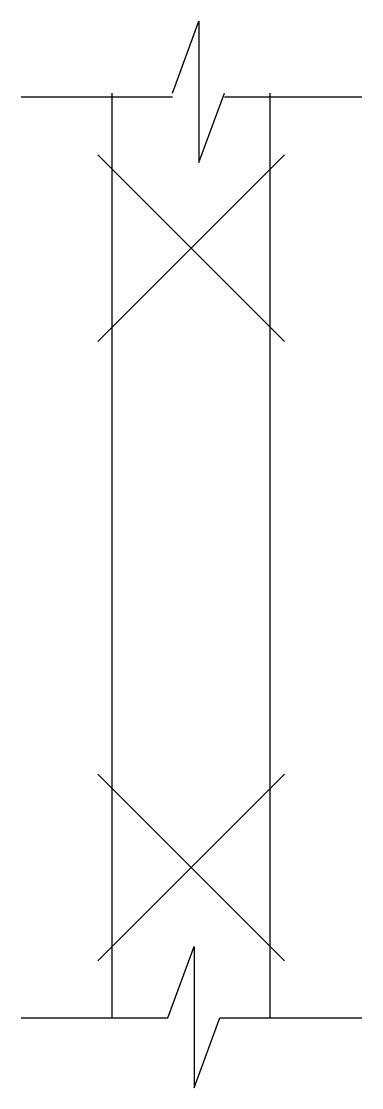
# Model space of a CAD drawing. Header units: metres. Extents: x 13288.2 to 13293.3, y 18577.7 to 18593.9.
import ezdxf

# ---------------------------------------------------------------- set-up
doc = ezdxf.new("R2010")
doc.units = ezdxf.units.M
doc.layers.add('PUB_DIM', color=90, linetype='Continuous')

msp = doc.modelspace()

# ---------------------------------------------------------------- linework, layer by layer
for points in [[(13289.54, 18592.8), (13289.54, 18578.8)], [(13291.94, 18592.8), (13291.94, 18578.8)]]:
    msp.add_lwpolyline(points)
at = {"layer": 'PUB_DIM'}
for p, q in [((13290.46, 18592.8), (13290.86, 18593.89)), ((13290.86, 18593.89), (13290.86, 18591.75)), ((13290.46, 18592.74), (13288.17, 18592.74)), ((13290.86, 18591.75), (13291.25, 18592.8)), ((13293.33, 18592.74), (13291.25, 18592.74)), ((13289.33, 18591.87), (13292.16, 18589.04)), ((13289.33, 18589.04), (13292.16, 18591.87)), ((13289.33, 18582.49), (13292.16, 18579.66)), ((13289.33, 18579.66), (13292.16, 18582.49)), ((13290.39, 18578.8), (13290.79, 18579.88)), ((13290.79, 18579.88), (13290.79, 18577.74)), ((13288.17, 18578.8), (13290.39, 18578.8)), ((13290.79, 18577.74), (13291.18, 18578.8)), ((13291.18, 18578.8), (13293.33, 18578.8))]:
    msp.add_line(p, q, dxfattribs=at)

doc.saveas('drawing.dxf')
